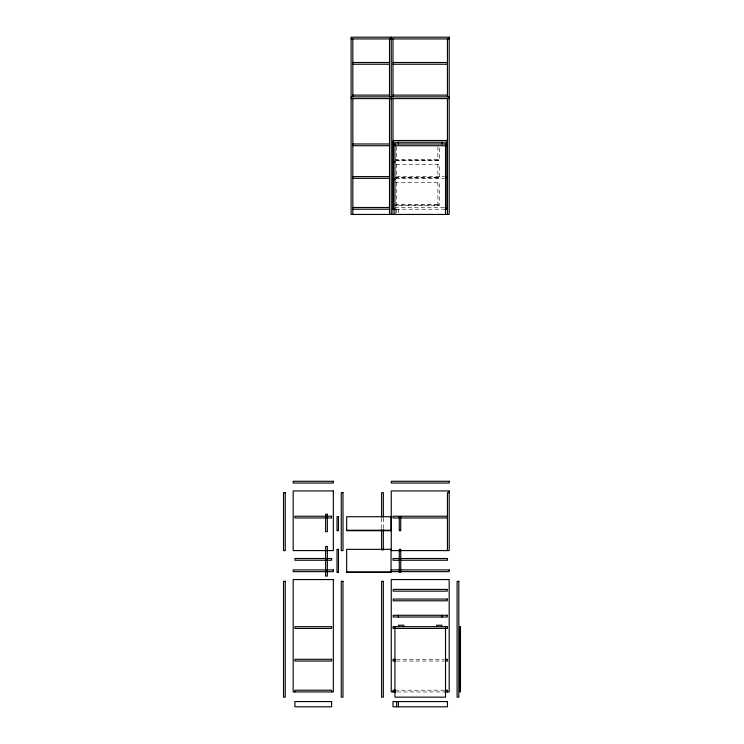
<?xml version="1.0" encoding="UTF-8"?>
<svg xmlns="http://www.w3.org/2000/svg" width="744" height="744" viewBox="0 0 744 744"><rect width="100%" height="100%" fill="white"/><g stroke="black" fill="none" stroke-linecap="round" stroke-linejoin="round"><path stroke-width="0.56" stroke-dasharray="3.72 2.79" d="M394.925 159.709L439.332 159.709M394.925 160.192L439.332 160.192M396.068 160.676L439.332 160.676L439.332 146.68M396.068 164.34L439.332 164.34L439.332 178.337M396.468 176.607L443.973 176.607M394.925 177.379L439.332 177.379M394.925 177.863L439.332 177.863M396.068 178.337L443.973 178.337M394.925 182.494L439.332 182.494L439.332 205.567L394.925 205.567M394.925 204.6L439.332 204.6M394.925 205.084L439.332 205.084M394.925 207.492L444.363 207.492M395.892 209.231L445.517 209.231M381.607 550.597L383.346 550.597M396.468 659.305L443.973 659.305M396.468 661.044L443.973 661.044M394.925 690.2L444.363 690.2M397.054 691.929L445.517 691.929M438.374 159.709L438.374 160.192M438.374 177.379L438.374 177.863M438.374 204.6L438.374 205.084M438.272 159.709L438.272 160.192M438.272 177.379L438.272 177.863M438.272 204.6L438.272 205.084M437.891 146.68L437.891 159.709M437.891 160.192L437.891 160.676M437.891 164.34L437.891 177.379M437.891 177.863L437.891 178.337M437.891 182.494L437.891 204.6M437.891 205.084L437.891 205.567M398.403 209.231L398.403 213.407M396.664 209.231L396.664 213.407M396.375 146.68L396.375 159.709M396.375 160.192L396.375 160.676M396.375 164.34L396.375 177.379M396.375 177.863L396.375 178.337M396.375 182.494L396.375 204.6M396.375 205.084L396.375 205.567M383.346 518.159L383.346 529.747M381.607 518.159L381.607 529.747"/><path stroke-width="1.12" d="M351.103 38.939L449.181 38.939M352.833 62.496L389.521 62.496M392.999 62.496L447.442 62.496M352.833 64.235L389.521 64.235M392.999 64.235L447.442 64.235M352.833 95.12L389.521 95.12M392.999 95.12L447.442 95.12M351.103 96.86L449.181 96.86M351.103 98.599L449.181 98.599M393.195 142.234L447.256 142.234M352.833 143.973L389.521 143.973M447.442 143.973L393.195 143.973L393.195 140.495L447.256 140.495L447.256 143.973M394.925 144.262L393.195 144.262L393.195 161.643L394.925 161.643M352.833 145.712L389.521 145.712M394.925 145.712L447.442 145.712M394.925 161.932L393.195 161.932L393.195 179.304L394.925 179.304M352.833 176.607L389.521 176.607M445.126 176.607L447.442 176.607M352.833 178.337L389.521 178.337M445.126 178.337L447.442 178.337M394.925 179.592L393.195 179.592L393.195 209.231M352.833 207.492L389.521 207.492M445.126 207.492L447.442 207.492M352.833 209.231L389.521 209.231M392.999 209.231L395.315 209.231M445.126 209.231L447.442 209.231M449.181 492.677L447.442 492.677L447.442 550.597M447.442 516.234L392.999 516.234L392.999 517.973L447.442 517.973M346.658 530.23L391.065 530.23M346.658 571.931L391.065 571.931M395.315 659.305L392.999 659.305L392.999 661.044L395.315 661.044M445.126 659.305L447.442 659.305L447.442 661.044L445.126 661.044M395.315 690.2L392.999 690.2L392.999 691.929M445.126 690.2L447.442 690.2L447.442 691.929M395.892 691.929L391.26 691.929L391.26 579.557L449.181 579.557L449.181 691.929L445.126 691.929M447.442 38.939L447.442 96.86M447.442 98.599L447.442 214.449M446 143.973L446 209.231M445.517 143.973L445.517 214.449M445.517 626.671L445.517 697.147L394.925 697.147L394.925 626.671M442.038 142.234L442.038 143.973M442.038 615.279L442.038 617.018M441.843 626.671L441.843 625.22L436.635 625.22L436.635 626.671M403.806 626.671L403.806 625.22L398.598 625.22L398.598 626.671M398.403 142.234L398.403 143.973M398.403 615.279L398.403 617.018M398.403 701.583L398.403 706.8M396.664 701.583L396.664 706.8M394.925 143.973L394.925 214.449M392.999 38.939L392.999 96.86M392.999 98.599L392.999 214.449M391.26 37.2L391.26 214.449M389.521 38.939L389.521 96.86M389.521 98.599L389.521 214.449M383.346 517.006L383.346 492.677L381.607 492.677L381.607 517.006M383.346 529.747L383.346 549.444M381.607 529.747L381.607 549.444M352.833 38.939L352.833 96.86M352.833 98.599L352.833 214.449M331.601 691.929L331.601 690.2L294.912 690.2L294.912 691.929M449.181 37.2L351.103 37.2L351.103 214.449L449.181 214.449L449.181 37.2M333.34 481.284L293.173 481.284L293.173 483.023L333.34 483.023L333.34 481.284M449.181 481.284L391.26 481.284L391.26 483.023L449.181 483.023L449.181 481.284M333.34 490.938L293.173 490.938L293.173 550.597L333.34 550.597L333.34 490.938M449.181 490.938L391.26 490.938L391.26 550.597L449.181 550.597L449.181 490.938M285.259 492.677L283.52 492.677L283.52 550.597L285.259 550.597L285.259 492.677M342.993 492.677L341.254 492.677L341.254 550.597L342.993 550.597L342.993 492.677M327.351 514.299L325.612 514.299L325.612 531.681L327.351 531.681L327.351 514.299M331.601 516.234L294.912 516.234L294.912 517.973L331.601 517.973L331.601 516.234M338.455 516.717L337.004 516.717L337.004 530.714L338.455 530.714L337.971 530.23L338.455 529.747L338.455 516.717M391.065 516.717L346.658 516.717L346.658 530.714L391.065 530.714L391.065 516.717M400.718 516.717L399.277 516.717L399.277 529.747L399.751 529.747L399.277 530.714L400.718 530.714L400.718 516.717M327.351 546.449L325.612 546.449L325.612 576.089L327.351 576.089L327.351 546.449M338.455 549.342L337.004 549.342L337.004 572.415L338.455 572.415L337.971 571.931L338.455 571.448L338.455 549.342M391.065 549.342L346.658 549.342L346.658 572.415L391.065 572.415L391.065 549.342M400.718 549.342L399.277 549.342L399.277 571.448L399.751 571.448L399.277 572.415L400.718 572.415L400.718 549.342M331.601 558.511L294.912 558.511L294.912 560.251L331.601 560.251L331.601 558.511M447.442 558.511L392.999 558.511L392.999 560.251L447.442 560.251L447.442 558.511M333.34 569.904L293.173 569.904L293.173 571.643L333.34 571.643L333.34 569.904M449.181 569.904L391.26 569.904L391.26 571.643L449.181 571.643L449.181 569.904M333.34 579.557L293.173 579.557L293.173 691.929L333.34 691.929L333.34 579.557M285.259 581.297L283.52 581.297L283.52 697.147L285.259 697.147L285.259 581.297M342.993 581.297L341.254 581.297L341.254 697.147L342.993 697.147L342.993 581.297M383.346 581.297L381.607 581.297L381.607 697.147L383.346 697.147L383.346 581.297M458.834 581.297L457.104 581.297L457.104 697.147L458.834 697.147L458.834 581.297M447.256 589.406L393.195 589.406L393.195 591.145L447.256 591.145L447.256 589.406M447.256 599.059L393.195 599.059L393.195 600.799L447.256 600.799L447.256 599.059M447.256 615.279L393.195 615.279L393.195 617.018L447.256 617.018L447.256 615.279M331.601 626.671L294.912 626.671L294.912 628.41L331.601 628.41L331.601 626.671M447.442 626.671L392.999 626.671L392.999 628.41L447.442 628.41L447.442 626.671M460.48 626.671L459.997 626.671L459.997 691.929L460.48 691.929L460.48 626.671M331.601 659.305L294.912 659.305L294.912 661.044L331.601 661.044L331.601 659.305M331.601 701.583L294.912 701.583L294.912 706.8L331.601 706.8L331.601 701.583M447.442 701.583L392.999 701.583L392.999 706.8L447.442 706.8L447.442 701.583"/></g></svg>
